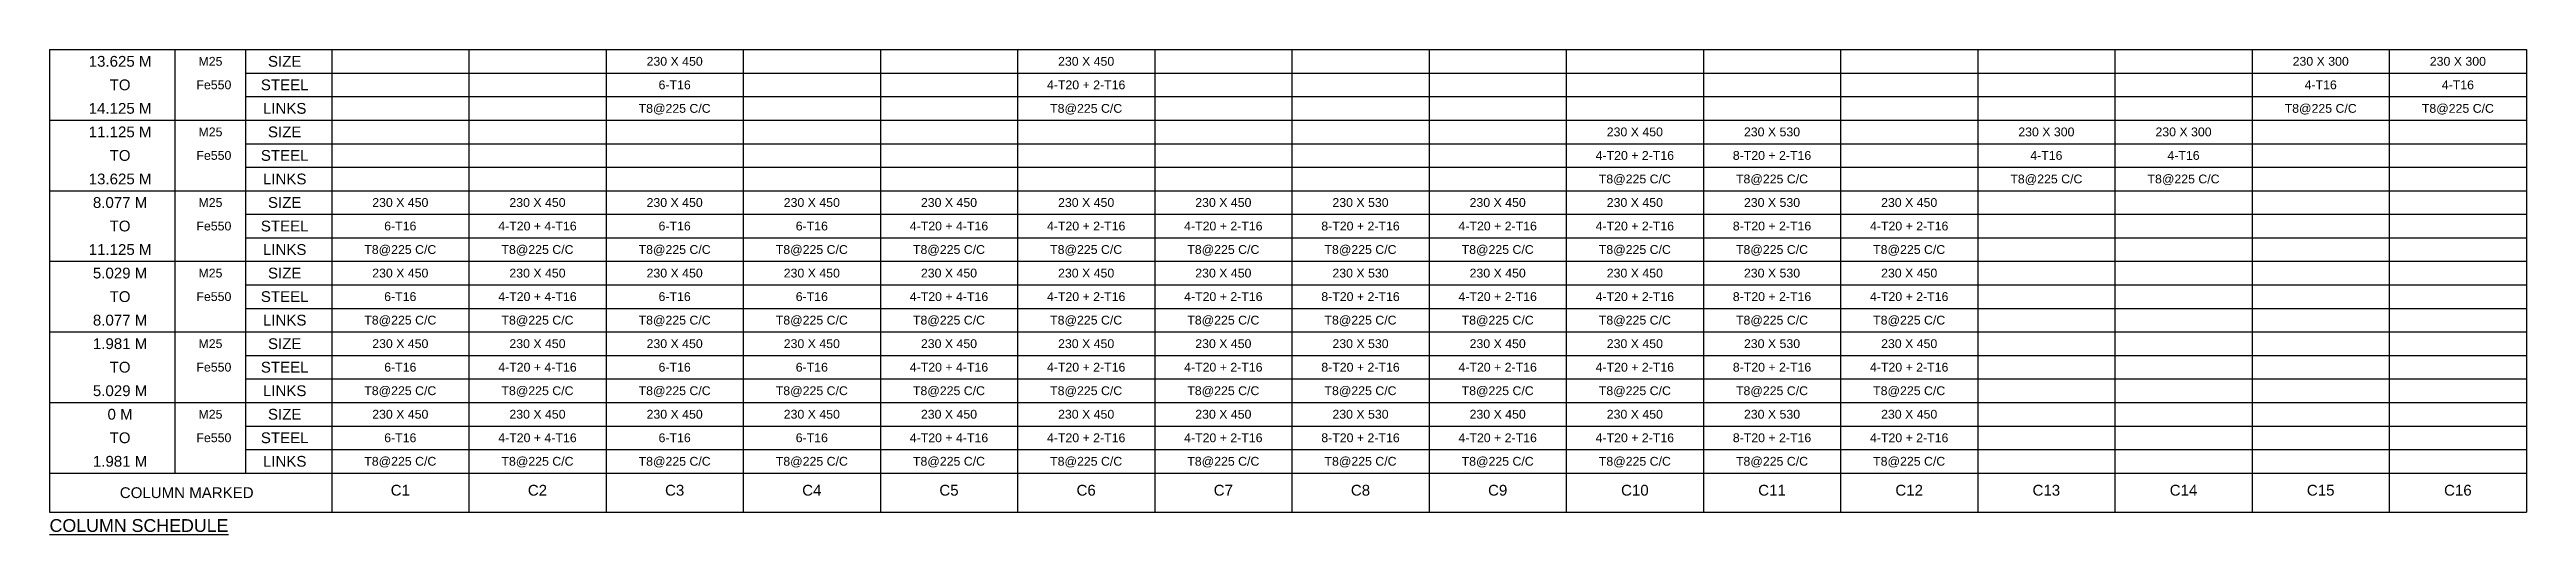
# Model space of a CAD drawing. Header units: inches. Extents: x 0 to 63200, y -565 to 11800.
import ezdxf
from ezdxf.enums import TextEntityAlignment as Align

# ---------------------------------------------------------------- set-up
doc = ezdxf.new("R2010")
doc.units = ezdxf.units.IN
doc.header["$MEASUREMENT"] = 0
for name, color, linetype in [('Labels', 4, 'Continuous'), ('Schedule Border', 60, 'Continuous'), ('Schedule Header', 4, 'Continuous'), ('Schedule Line', 60, 'Continuous'), ('Text', 31, 'Continuous')]:
    doc.layers.add(name, color=color, linetype=linetype)
doc.styles.add('SC-COL1', font='SansSerif')
doc.styles.add('SC-COL2', font='SansSerif')

msp = doc.modelspace()

# ---------------------------------------------------------------- linework, layer by layer
at = {"layer": 'Schedule Border'}
for p, q in [((0, 11800), (63200, 11800)), ((0, 11800), (0, 0)), ((7200, 11800), (7200, 0)), ((63200, 11800), (63200, 0)), ((0, 10000), (63200, 10000)), ((5000, 10000), (63200, 10000)), ((0, 8200), (63200, 8200)), ((5000, 8200), (63200, 8200)), ((0, 6400), (63200, 6400)), ((5000, 6400), (63200, 6400)), ((0, 4600), (63200, 4600)), ((5000, 4600), (63200, 4600)), ((0, 2800), (63200, 2800)), ((5000, 2800), (63200, 2800)), ((0, 1000), (63200, 1000)), ((5000, 1000), (63200, 1000)), ((0, 0), (63200, 0)), ((0, 0), (63200, 0))]:
    msp.add_line(p, q, dxfattribs=at)
at = {"layer": 'Schedule Line'}
for p, q in [((3200, 11800), (3200, 1000)), ((5000, 11800), (5000, 1000)), ((10700, 11800), (10700, 0)), ((14200, 11800), (14200, 0)), ((17700, 11800), (17700, 0)), ((21200, 11800), (21200, 0)), ((24700, 11800), (24700, 0)), ((28200, 11800), (28200, 0)), ((31700, 11800), (31700, 0)), ((35200, 11800), (35200, 0)), ((38700, 11800), (38700, 0)), ((42200, 11800), (42200, 0)), ((45700, 11800), (45700, 0)), ((49200, 11800), (49200, 0)), ((52700, 11800), (52700, 0)), ((56200, 11800), (56200, 0)), ((59700, 11800), (59700, 0)), ((5000, 11200), (63200, 11200)), ((5000, 10600), (63200, 10600)), ((5000, 9400), (63200, 9400)), ((5000, 8800), (63200, 8800)), ((5000, 7600), (63200, 7600)), ((5000, 7000), (63200, 7000)), ((5000, 5800), (63200, 5800)), ((5000, 5200), (63200, 5200)), ((5000, 4000), (63200, 4000)), ((5000, 3400), (63200, 3400)), ((5000, 2200), (63200, 2200)), ((5000, 1600), (63200, 1600))]:
    msp.add_line(p, q, dxfattribs=at)

# ---------------------------------------------------------------- texts
at = {"layer": 'Labels', "style": 'SC-COL1'}
msp.add_text('%%uCOLUMN SCHEDULE', height=325, dxfattribs=at).set_placement((0, -500))
at = {"layer": 'Schedule Header', "style": 'SC-COL2'}
for s, p in [('13.625 M', (1800, 11500)), ('SIZE', (6000, 11500)), ('TO', (1800, 10900)), ('STEEL', (6000, 10900)), ('14.125 M', (1800, 10300)), ('LINKS', (6000, 10300)), ('11.125 M', (1800, 9700)), ('SIZE', (6000, 9700)), ('TO', (1800, 9100)), ('STEEL', (6000, 9100)), ('13.625 M', (1800, 8500)), ('LINKS', (6000, 8500)), ('8.077 M', (1800, 7900)), ('SIZE', (6000, 7900)), ('TO', (1800, 7300)), ('STEEL', (6000, 7300)), ('11.125 M', (1800, 6700)), ('LINKS', (6000, 6700)), ('5.029 M', (1800, 6100)), ('SIZE', (6000, 6100)), ('TO', (1800, 5500)), ('STEEL', (6000, 5500)), ('8.077 M', (1800, 4900)), ('1.981 M', (1800, 4300)), ('LINKS', (6000, 4900)), ('SIZE', (6000, 4300)), ('TO', (1800, 3700)), ('STEEL', (6000, 3700)), ('5.029 M', (1800, 3100)), ('LINKS', (6000, 3100)), ('0 M', (1800, 2500)), ('SIZE', (6000, 2500)), ('TO', (1800, 1900)), ('STEEL', (6000, 1900)), ('1.981 M', (1800, 1300)), ('LINKS', (6000, 1300)), ('COLUMN MARKED', (3500, 500))]:
    msp.add_text(s, height=275, dxfattribs=at).set_placement(p, align=Align.MIDDLE_CENTER)
at = {"layer": 'Schedule Header', "char_height": 275, "attachment_point": 2, "style": 'SC-COL2'}
for s, insert in [('C1', (8950, 700)), ('C2', (12450, 700)), ('C3', (15950, 700)), ('C4', (19450, 700)), ('C5', (22950, 700)), ('C6', (26450, 700)), ('C7', (29950, 700)), ('C8', (33450, 700)), ('C9', (36950, 700)), ('C10', (40450, 700)), ('C11', (43950, 700)), ('C12', (47450, 700)), ('C13', (50950, 700)), ('C14', (54450, 700)), ('C15', (57950, 700)), ('C16', (61450, 700))]:
    msp.add_mtext(s, dxfattribs=dict(at, insert=insert))
at = {"layer": 'Text', "style": 'SC-COL1'}
for s, p in [('M25 ', (4150, 11500)), ('230 X 450', (15950, 11500)), ('230 X 450', (26450, 11500)), ('230 X 300', (57950, 11500)), ('230 X 300', (61450, 11500)), (' Fe550', (4150, 10900)), ('6-T16', (15950, 10900)), ('4-T20 + 2-T16', (26450, 10900)), ('4-T16', (57950, 10900)), ('4-T16', (61450, 10900)), ('T8@225 C/C', (15950, 10300)), ('T8@225 C/C', (26450, 10300)), ('T8@225 C/C', (57950, 10300)), ('T8@225 C/C', (61450, 10300)), ('M25 ', (4150, 9700)), ('230 X 450', (40450, 9700)), ('230 X 530', (43950, 9700)), ('230 X 300', (50950, 9700)), ('230 X 300', (54450, 9700)), (' Fe550', (4150, 9100)), ('4-T20 + 2-T16', (40450, 9100)), ('8-T20 + 2-T16', (43950, 9100)), ('4-T16', (50950, 9100)), ('4-T16', (54450, 9100)), ('T8@225 C/C', (40450, 8500)), ('T8@225 C/C', (43950, 8500)), ('T8@225 C/C', (50950, 8500)), ('T8@225 C/C', (54450, 8500)), ('M25 ', (4150, 7900)), ('230 X 450', (8950, 7900)), ('230 X 450', (12450, 7900)), ('230 X 450', (15950, 7900)), ('230 X 450', (19450, 7900)), ('230 X 450', (22950, 7900)), ('230 X 450', (26450, 7900)), ('230 X 450', (29950, 7900)), ('230 X 530', (33450, 7900)), ('230 X 450', (36950, 7900)), ('230 X 450', (40450, 7900)), ('230 X 530', (43950, 7900)), ('230 X 450', (47450, 7900)), (' Fe550', (4150, 7300)), ('6-T16', (8950, 7300)), ('4-T20 + 4-T16', (12450, 7300)), ('6-T16', (15950, 7300)), ('6-T16', (19450, 7300)), ('4-T20 + 4-T16', (22950, 7300)), ('4-T20 + 2-T16', (26450, 7300)), ('4-T20 + 2-T16', (29950, 7300)), ('8-T20 + 2-T16', (33450, 7300)), ('4-T20 + 2-T16', (36950, 7300)), ('4-T20 + 2-T16', (40450, 7300)), ('8-T20 + 2-T16', (43950, 7300)), ('4-T20 + 2-T16', (47450, 7300)), ('T8@225 C/C', (8950, 6700)), ('T8@225 C/C', (12450, 6700)), ('T8@225 C/C', (15950, 6700)), ('T8@225 C/C', (19450, 6700)), ('T8@225 C/C', (22950, 6700)), ('T8@225 C/C', (26450, 6700)), ('T8@225 C/C', (29950, 6700)), ('T8@225 C/C', (33450, 6700)), ('T8@225 C/C', (36950, 6700)), ('T8@225 C/C', (40450, 6700)), ('T8@225 C/C', (43950, 6700)), ('T8@225 C/C', (47450, 6700)), ('M25 ', (4150, 6100)), ('230 X 450', (8950, 6100)), ('230 X 450', (12450, 6100)), ('230 X 450', (15950, 6100)), ('230 X 450', (19450, 6100)), ('230 X 450', (22950, 6100)), ('230 X 450', (26450, 6100)), ('230 X 450', (29950, 6100)), ('230 X 530', (33450, 6100)), ('230 X 450', (36950, 6100)), ('230 X 450', (40450, 6100)), ('230 X 530', (43950, 6100)), ('230 X 450', (47450, 6100)), (' Fe550', (4150, 5500)), ('6-T16', (8950, 5500)), ('4-T20 + 4-T16', (12450, 5500)), ('6-T16', (15950, 5500)), ('6-T16', (19450, 5500)), ('4-T20 + 4-T16', (22950, 5500)), ('4-T20 + 2-T16', (26450, 5500)), ('4-T20 + 2-T16', (29950, 5500)), ('8-T20 + 2-T16', (33450, 5500)), ('4-T20 + 2-T16', (36950, 5500)), ('4-T20 + 2-T16', (40450, 5500)), ('8-T20 + 2-T16', (43950, 5500)), ('4-T20 + 2-T16', (47450, 5500)), ('T8@225 C/C', (8950, 4900)), ('T8@225 C/C', (12450, 4900)), ('T8@225 C/C', (15950, 4900)), ('T8@225 C/C', (19450, 4900)), ('T8@225 C/C', (22950, 4900)), ('T8@225 C/C', (26450, 4900)), ('T8@225 C/C', (29950, 4900)), ('T8@225 C/C', (33450, 4900)), ('T8@225 C/C', (36950, 4900)), ('T8@225 C/C', (40450, 4900)), ('T8@225 C/C', (43950, 4900)), ('T8@225 C/C', (47450, 4900)), (' Fe550', (4150, 3700)), ('M25 ', (4150, 4300)), ('230 X 450', (8950, 4300)), ('6-T16', (8950, 3700)), ('4-T20 + 4-T16', (12450, 3700)), ('230 X 450', (12450, 4300)), ('230 X 450', (15950, 4300)), ('6-T16', (15950, 3700)), ('230 X 450', (19450, 4300)), ('6-T16', (19450, 3700)), ('4-T20 + 4-T16', (22950, 3700)), ('230 X 450', (22950, 4300)), ('4-T20 + 2-T16', (26450, 3700)), ('230 X 450', (26450, 4300)), ('4-T20 + 2-T16', (29950, 3700)), ('230 X 450', (29950, 4300)), ('8-T20 + 2-T16', (33450, 3700)), ('230 X 530', (33450, 4300)), ('4-T20 + 2-T16', (36950, 3700)), ('230 X 450', (36950, 4300)), ('4-T20 + 2-T16', (40450, 3700)), ('230 X 450', (40450, 4300)), ('8-T20 + 2-T16', (43950, 3700)), ('230 X 530', (43950, 4300)), ('4-T20 + 2-T16', (47450, 3700)), ('230 X 450', (47450, 4300)), ('T8@225 C/C', (8950, 3100)), ('T8@225 C/C', (12450, 3100)), ('T8@225 C/C', (15950, 3100)), ('T8@225 C/C', (19450, 3100)), ('T8@225 C/C', (22950, 3100)), ('T8@225 C/C', (26450, 3100)), ('T8@225 C/C', (29950, 3100)), ('T8@225 C/C', (33450, 3100)), ('T8@225 C/C', (36950, 3100)), ('T8@225 C/C', (40450, 3100)), ('T8@225 C/C', (43950, 3100)), ('T8@225 C/C', (47450, 3100)), ('M25 ', (4150, 2500)), ('230 X 450', (8950, 2500)), ('230 X 450', (12450, 2500)), ('230 X 450', (15950, 2500)), ('230 X 450', (19450, 2500)), ('230 X 450', (22950, 2500)), ('230 X 450', (26450, 2500)), ('230 X 450', (29950, 2500)), ('230 X 530', (33450, 2500)), ('230 X 450', (36950, 2500)), ('230 X 450', (40450, 2500)), ('230 X 530', (43950, 2500)), ('230 X 450', (47450, 2500)), (' Fe550', (4150, 1900)), ('6-T16', (8950, 1900)), ('4-T20 + 4-T16', (12450, 1900)), ('6-T16', (15950, 1900)), ('6-T16', (19450, 1900)), ('4-T20 + 4-T16', (22950, 1900)), ('4-T20 + 2-T16', (26450, 1900)), ('4-T20 + 2-T16', (29950, 1900)), ('8-T20 + 2-T16', (33450, 1900)), ('4-T20 + 2-T16', (36950, 1900)), ('4-T20 + 2-T16', (40450, 1900)), ('8-T20 + 2-T16', (43950, 1900)), ('4-T20 + 2-T16', (47450, 1900)), ('T8@225 C/C', (8950, 1300)), ('T8@225 C/C', (12450, 1300)), ('T8@225 C/C', (15950, 1300)), ('T8@225 C/C', (19450, 1300)), ('T8@225 C/C', (22950, 1300)), ('T8@225 C/C', (26450, 1300)), ('T8@225 C/C', (29950, 1300)), ('T8@225 C/C', (33450, 1300)), ('T8@225 C/C', (36950, 1300)), ('T8@225 C/C', (40450, 1300)), ('T8@225 C/C', (43950, 1300)), ('T8@225 C/C', (47450, 1300))]:
    msp.add_text(s, height=225, dxfattribs=at).set_placement(p, align=Align.MIDDLE_CENTER)

doc.saveas('drawing.dxf')
